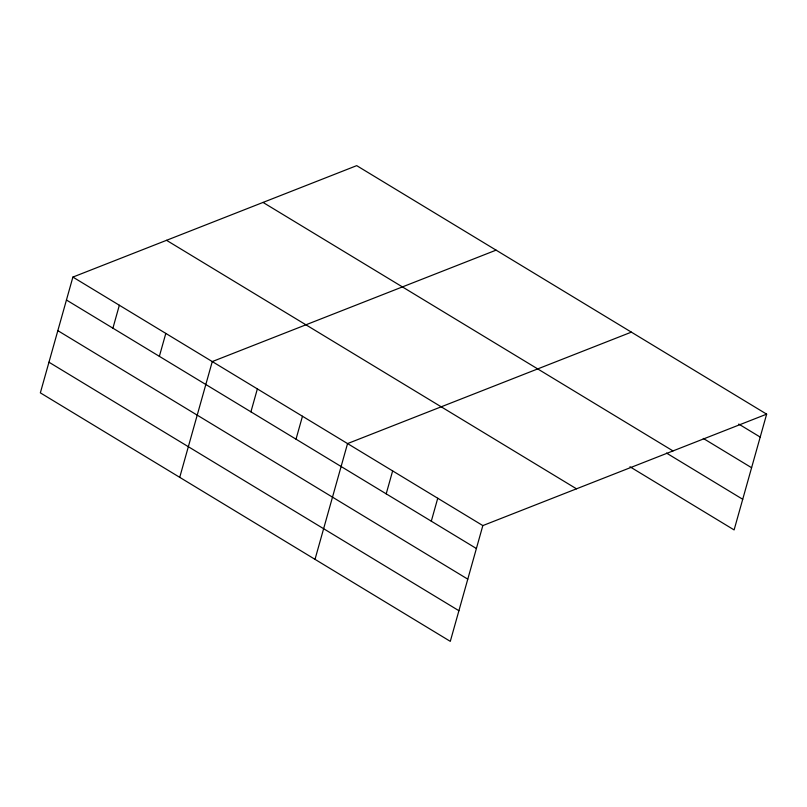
<?xml version="1.0" encoding="UTF-8"?>
<svg xmlns="http://www.w3.org/2000/svg" width="807" height="807" viewBox="0 0 807 807"><rect width="100%" height="100%" fill="white"/><g stroke="black" fill="none" stroke-linecap="round" stroke-linejoin="round"><path stroke-width="1.21" d="M766.65 414.152L356.704 165.647L72.892 277.083L40.35 392.848L450.296 641.353L482.838 525.589L766.65 414.152L734.108 529.917L629.964 466.779M112.909 328.177L119.345 305.248M159.362 356.341L165.808 333.412M179.729 477.341L212.271 361.576L496.083 250.14M250.916 411.842L257.362 388.913M296.018 439.179L302.464 416.251M315.012 559.342L347.555 443.588L631.367 332.141M386.2 493.844L392.646 470.915M431.301 521.181L437.747 498.252M738.728 424.058L760.204 437.081M703.28 438.423L751.589 467.717M263.042 202.426L672.988 450.921M666.491 453.07L742.722 499.281M166.545 240.315L576.491 488.82M72.892 277.083L482.838 525.589M66.446 300.012L476.392 548.518M57.832 330.648L467.778 579.154M48.965 362.212L458.911 610.717"/></g></svg>
